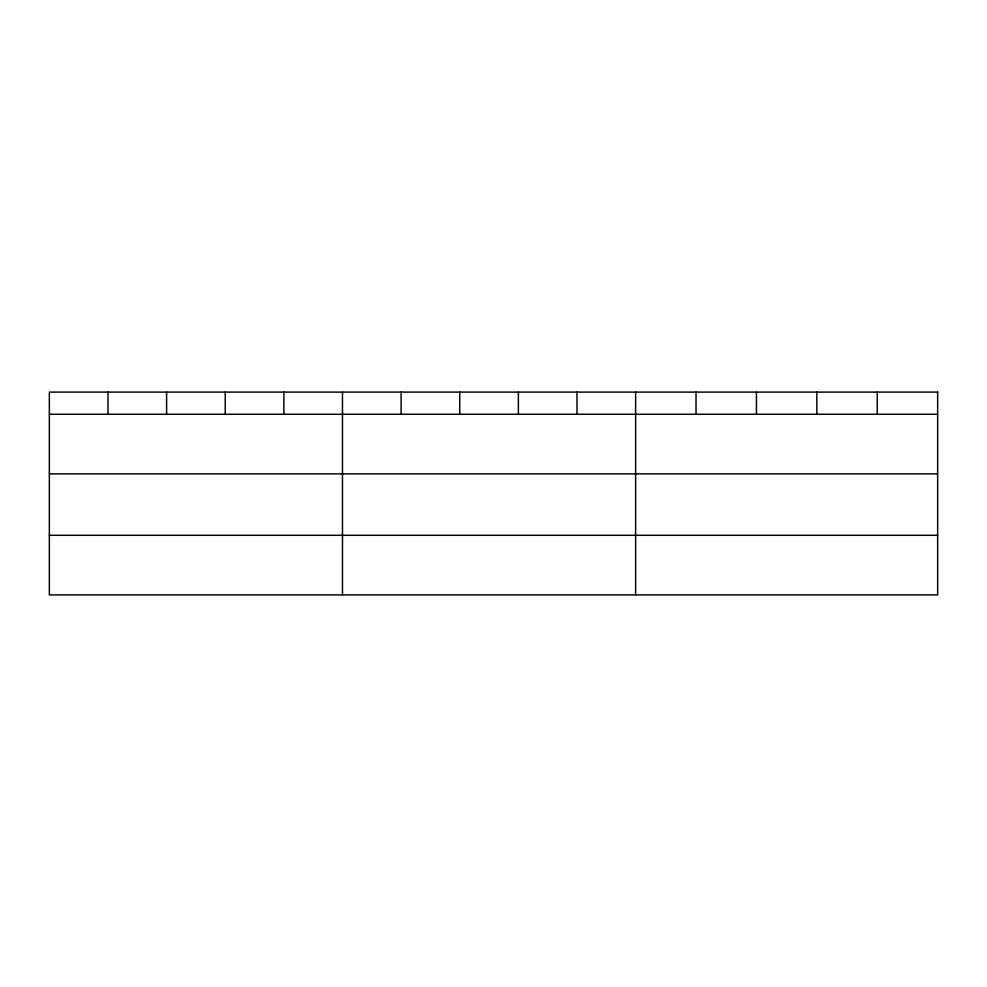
<?xml version="1.0" encoding="UTF-8"?>
<svg xmlns="http://www.w3.org/2000/svg" width="987" height="987" viewBox="0 0 987 987"><rect width="100%" height="100%" fill="white"/><g stroke="black" fill="none" stroke-linecap="round" stroke-linejoin="round"><path stroke-width="1.48" d="M49.35 414.269L937.65 414.269M49.35 473.871L937.65 473.871M49.35 535.287L937.65 535.287M877.246 392.11L877.246 414.269M816.841 392.11L816.841 414.269M756.437 392.11L756.437 414.269M696.032 392.11L696.032 414.269M635.628 392.11L635.628 594.89M577 392.11L577 414.269M518.372 392.11L518.372 414.269M459.745 392.11L459.745 414.269M401.117 392.11L401.117 414.269M342.489 392.11L342.489 594.89M283.861 392.11L283.861 414.269M225.233 392.11L225.233 414.269M166.606 392.11L166.606 414.269M107.978 392.11L107.978 414.269M937.65 392.11L49.35 392.11L49.35 594.89L937.65 594.89L937.65 392.11"/></g></svg>
